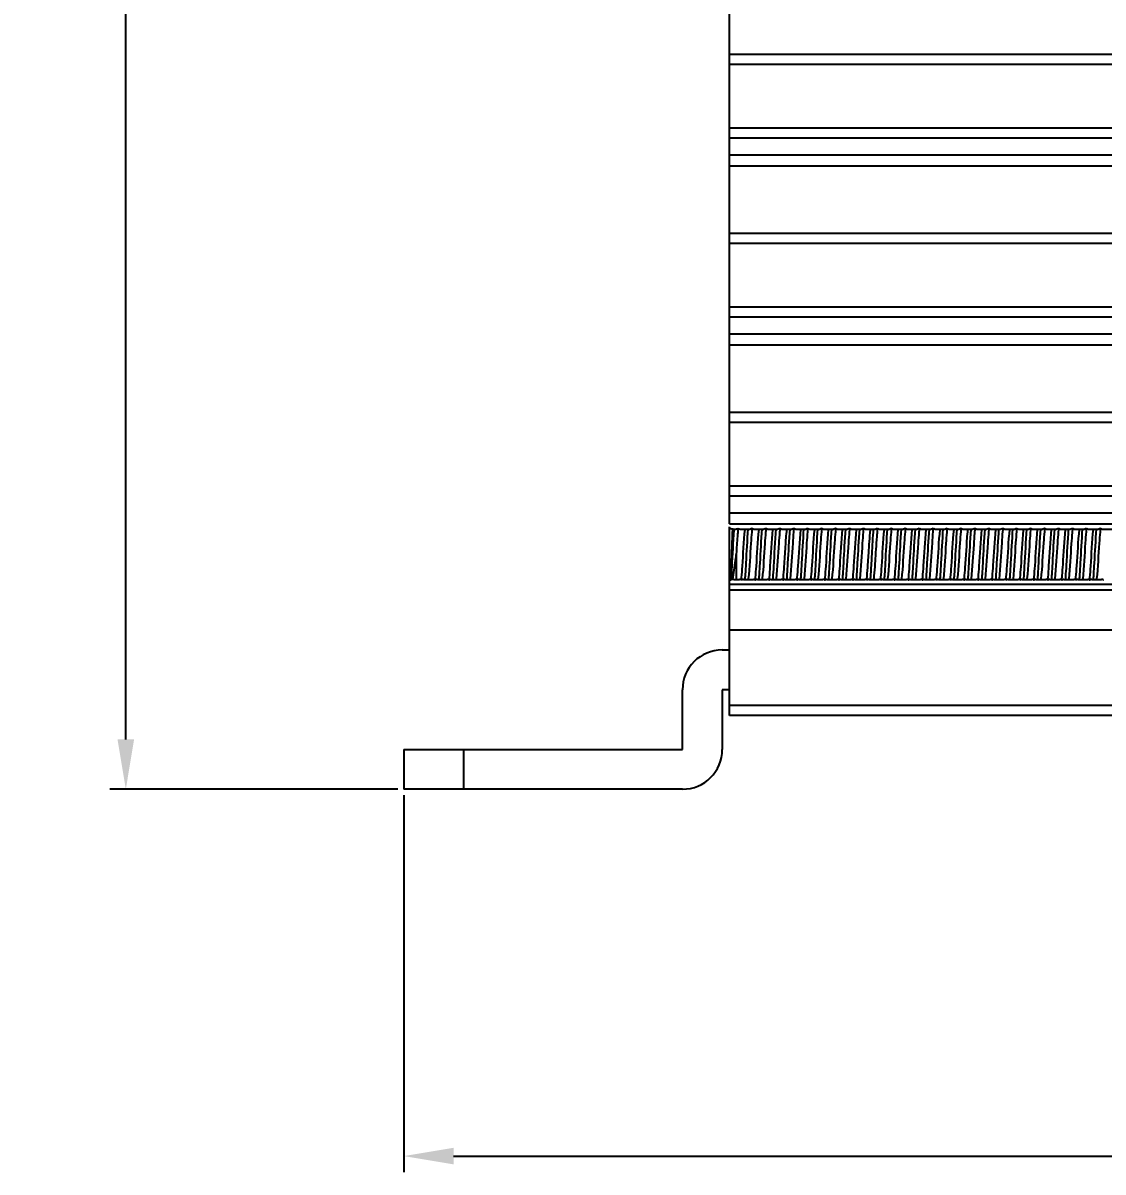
# Model space of a CAD drawing. Header units: millimetres. Extents: x 5329 to 6973, y -914 to -356.
# Drawn here: x 5562.5 to 5616.7, y -790 to -732.3 of the extents above; entities that cross this region are included whole.
import ezdxf

# ---------------------------------------------------------------- set-up
doc = ezdxf.new("R2010")
doc.units = ezdxf.units.MM
doc.header["$PDMODE"] = 3
doc.header["$PDSIZE"] = 1
doc.layers.get('0').update_dxf_attribs({"linetype": 'CONTINUOUS'})
doc.layers.get('Defpoints').update_dxf_attribs({"linetype": 'CONTINUOUS'})
doc.layers.add('Dim', color=1, linetype='CONTINUOUS')
doc.styles.add('OMI-1', font='arial.ttf', dxfattribs={"oblique": 1})
doc.dimstyles.new('1', dxfattribs={"dimtxt": 4, "dimasz": 2.5, "dimexe": 0.8, "dimexo": 0.3, "dimgap": 0.5, "dimtad": 1, "dimtoh": 1, "dimdec": 1, "dimzin": 0, "dimdsep": 46, "dimtxsty": 'OMI-1', "dimcen": 0, "dimclrd": 256, "dimclre": 256, "dimclrt": 256, "dimadec": 0, "dimazin": 0, "dimtfac": 0.8, "dimtdec": 1, "dimtix": 1, "dimtmove": 0, "dimatfit": 3, "dimfxl": 1, "dimtolj": 1, "dimtzin": 0, "dimarcsym": 0})

# ---------------------------------------------------------------- blocks, each defined once
blk = doc.blocks.new('*D6082')
at = {"layer": 'Defpoints', "color": 0}
for p in [(5567.62, -598.257), (5590.16, -598.257), (5581.589, -770.807)]:
    blk.add_point(p, dxfattribs=at)
at = {"layer": 'Dim', "lineweight": -2}
for p, q in [((5589.86, -598.257), (5566.82, -598.257)), ((5567.62, -768.307), (5567.62, -600.757)), ((5581.289, -770.807), (5566.82, -770.807))]:
    blk.add_line(p, q, dxfattribs=at)
at = {"layer": 'Dim'}
for points in [[(5568.036, -600.757), (5567.203, -600.757), (5567.62, -598.257)], [(5567.203, -768.307), (5568.036, -768.307), (5567.62, -770.807)]]:
    blk.add_solid(points, dxfattribs=at)
at = {"layer": 'Dim', "insert": (5565.077, -681.032), "char_height": 4, "attachment_point": 5, "rotation": 90, "style": 'OMI-1'}
blk.add_mtext('\\A1;\\A1;172.6', dxfattribs=at)
blk = doc.blocks.new('*D6085')
at = {"layer": 'Defpoints', "color": 0}
for p in [(5581.589, -770.807), (5819.589, -770.807), (5819.589, -789.247)]:
    blk.add_point(p, dxfattribs=at)
at = {"layer": 'Dim', "lineweight": -2}
for p, q in [((5581.589, -771.107), (5581.589, -790.047)), ((5819.589, -771.107), (5819.589, -790.047)), ((5584.089, -789.247), (5817.089, -789.247))]:
    blk.add_line(p, q, dxfattribs=at)
at = {"layer": 'Dim'}
for points in [[(5584.089, -788.83), (5584.089, -789.664), (5581.589, -789.247)], [(5817.089, -789.664), (5817.089, -788.83), (5819.589, -789.247)]]:
    blk.add_solid(points, dxfattribs=at)
at = {"layer": 'Dim', "insert": (5700.589, -786.703), "char_height": 4, "attachment_point": 5, "style": 'OMI-1'}
blk.add_mtext('\\A1;238.0', dxfattribs=at)

msp = doc.modelspace()

# ---------------------------------------------------------------- linework, layer by layer
at = {"color": 7, "linetype": 'Continuous'}
for p, q in [((5597.956, -757.473), (5597.956, -682.107)), ((5804.222, -733.883), (5597.956, -733.883)), ((5804.222, -734.382), (5597.956, -734.382)), ((5804.222, -737.585), (5597.956, -737.585)), ((5804.222, -738.083), (5597.956, -738.083)), ((5804.222, -738.943), (5597.956, -738.943)), ((5597.956, -739.473), (5804.222, -739.473)), ((5804.222, -742.883), (5597.956, -742.883)), ((5804.222, -743.382), (5597.956, -743.382)), ((5804.222, -746.585), (5597.956, -746.585)), ((5804.222, -747.083), (5597.956, -747.083)), ((5804.222, -747.943), (5597.956, -747.943)), ((5597.956, -748.473), (5804.222, -748.473)), ((5804.222, -751.883), (5597.956, -751.883)), ((5804.222, -752.382), (5597.956, -752.382)), ((5804.222, -755.585), (5597.956, -755.585)), ((5804.222, -756.083), (5597.956, -756.083)), ((5804.222, -756.943), (5597.956, -756.943)), ((5597.956, -757.473), (5804.222, -757.473)), ((5597.956, -767.107), (5597.956, -757.624)), ((5598.168, -757.733), (5598.274, -757.733)), ((5598.481, -757.733), (5598.974, -757.733)), ((5599.181, -757.733), (5599.674, -757.733)), ((5599.881, -757.733), (5600.374, -757.733)), ((5600.581, -757.733), (5601.074, -757.733)), ((5601.281, -757.733), (5601.774, -757.733)), ((5601.981, -757.733), (5602.474, -757.733)), ((5602.681, -757.733), (5603.174, -757.733)), ((5603.381, -757.733), (5603.874, -757.733)), ((5604.081, -757.733), (5604.574, -757.733)), ((5604.781, -757.733), (5605.274, -757.733)), ((5605.481, -757.733), (5605.974, -757.733)), ((5606.181, -757.733), (5606.674, -757.733)), ((5606.881, -757.733), (5607.374, -757.733)), ((5607.581, -757.733), (5608.074, -757.733)), ((5608.281, -757.733), (5608.774, -757.733)), ((5608.981, -757.733), (5609.474, -757.733)), ((5609.681, -757.733), (5610.174, -757.733)), ((5610.381, -757.733), (5610.874, -757.733)), ((5611.081, -757.733), (5611.574, -757.733)), ((5611.781, -757.733), (5612.274, -757.733)), ((5612.481, -757.733), (5612.974, -757.733)), ((5613.181, -757.733), (5613.674, -757.733)), ((5613.881, -757.733), (5614.374, -757.733)), ((5614.581, -757.733), (5615.074, -757.733)), ((5615.281, -757.733), (5615.774, -757.733)), ((5615.981, -757.733), (5616.474, -757.733)), ((5616.681, -757.733), (5617.174, -757.733)), ((5598.289, -758.98), (5598.289, -760.263)), ((5598.163, -760.263), (5598.448, -760.263)), ((5598.649, -760.263), (5599.148, -760.263)), ((5599.349, -760.263), (5599.848, -760.263)), ((5600.049, -760.263), (5600.548, -760.263)), ((5600.749, -760.263), (5601.248, -760.263)), ((5601.449, -760.263), (5601.948, -760.263)), ((5602.149, -760.263), (5602.648, -760.263)), ((5602.849, -760.263), (5603.348, -760.263)), ((5603.549, -760.263), (5604.048, -760.263)), ((5604.249, -760.263), (5604.748, -760.263)), ((5604.949, -760.263), (5605.448, -760.263)), ((5605.649, -760.263), (5606.148, -760.263)), ((5606.349, -760.263), (5606.848, -760.263)), ((5607.049, -760.263), (5607.548, -760.263)), ((5607.749, -760.263), (5608.248, -760.263)), ((5608.449, -760.263), (5608.948, -760.263)), ((5609.149, -760.263), (5609.648, -760.263)), ((5609.849, -760.263), (5610.348, -760.263)), ((5610.549, -760.263), (5611.048, -760.263)), ((5611.249, -760.263), (5611.748, -760.263)), ((5611.949, -760.263), (5612.448, -760.263)), ((5612.649, -760.263), (5613.148, -760.263)), ((5613.349, -760.263), (5613.848, -760.263)), ((5614.049, -760.263), (5614.548, -760.263)), ((5614.749, -760.263), (5615.248, -760.263)), ((5615.449, -760.263), (5615.948, -760.263)), ((5616.149, -760.263), (5616.648, -760.263)), ((5804.222, -760.527), (5597.956, -760.527)), ((5804.222, -760.807), (5597.956, -760.807)), ((5804.222, -762.807), (5597.956, -762.807)), ((5597.589, -763.807), (5597.956, -763.807)), ((5595.589, -768.807), (5595.589, -765.807)), ((5597.589, -765.807), (5597.589, -768.807)), ((5597.956, -765.807), (5597.589, -765.807)), ((5804.222, -766.607), (5597.956, -766.607)), ((5804.222, -767.107), (5597.956, -767.107)), ((5581.589, -768.807), (5581.589, -770.807)), ((5581.589, -768.807), (5595.589, -768.807)), ((5584.589, -768.807), (5584.589, -770.807)), ((5595.589, -770.807), (5581.589, -770.807))]:
    msp.add_line(p, q, dxfattribs=at)
for centre, radius, start, end in [((5626.102, -759.75), 27.984, 175.86031, 175.99949), ((5615.196, -758.706), 9.863, 174.06236, 174.55102), ((5620.037, -758.7), 9.804, 174.07145, 174.48981), ((5623.141, -758.731), 10.109, 174.06528, 174.62172), ((5546.069, -757.915), 52.004, 357.37405, 357.54936), ((5569.849, -758.245), 28.261, 355.85005, 356.03458), ((5586.924, -759.131), 11.679, 354.21486, 354.89209), ((5587.669, -759.135), 11.634, 354.21412, 354.88167), ((5588.363, -759.134), 11.64, 354.21026, 354.87817), ((5571.099, -758.186), 29.114, 355.90223, 356.03299), ((5589.221, -759.15), 11.481, 354.20923, 354.8505), ((5589.721, -759.13), 11.682, 354.21538, 354.89264), ((5591.139, -759.132), 11.664, 354.21489, 354.88852), ((5592.434, -759.122), 11.769, 354.21754, 354.91105), ((5593.81, -759.12), 11.794, 354.2181, 354.91638), ((5595.257, -759.124), 11.747, 354.21672, 354.90644), ((5595.736, -759.103), 11.969, 354.22355, 354.95214), ((5596.683, -759.127), 11.72, 354.2161, 354.90065), ((5597.37, -759.125), 11.734, 354.21604, 354.90495), ((5598.347, -759.153), 11.455, 354.22185, 354.81697), ((5598.779, -759.126), 11.724, 354.21605, 354.90253), ((5601.226, -759.161), 11.376, 354.21376, 354.80551), ((5602.093, -759.108), 11.911, 354.22107, 354.94124), ((5583.717, -758.039), 31.2, 355.90434, 356.14515), ((5603.439, -759.103), 11.966, 354.22265, 354.9525), ((5604.424, -759.131), 11.679, 354.21486, 354.89209), ((5597.589, -765.807), 2, 90, 180), ((5595.589, -768.807), 2, 270, 0)]:
    msp.add_arc(centre, radius, start, end, dxfattribs=at)
for points in [[(5597.956, -757.674), (5597.991, -757.691), (5598.028, -757.706), (5598.065, -757.717)], [(5598.065, -757.717), (5598.099, -757.726), (5598.133, -757.733), (5598.168, -757.733)], [(5598.274, -757.733), (5598.296, -757.733), (5598.318, -757.726), (5598.338, -757.716)], [(5598.338, -757.716), (5598.354, -757.709), (5598.369, -757.699), (5598.384, -757.689)]]:
    msp.add_open_spline(points, degree=3, dxfattribs=at)
for points, knots in [([(5598.025, -760.138), (5598.033, -759.939), (5598.065, -759.137), (5598.089, -758.335), (5598.121, -757.732)], [0, 0, 0, 0, 0.248179, 1, 1, 1, 1]), ([(5598.043, -760.2), (5598.056, -760.01), (5598.105, -759.209), (5598.144, -758.408), (5598.186, -757.797)], [0, 0, 0, 0, 0.237155, 1, 1, 1, 1]), ([(5598.37, -757.855), (5598.363, -757.937), (5598.332, -758.312), (5598.308, -758.687), (5598.289, -758.98)], [0, 0, 0, 0, 0.218336, 1, 1, 1, 1]), ([(5598.386, -757.687), (5598.385, -757.7), (5598.379, -757.756), (5598.374, -757.812), (5598.37, -757.855)], [0, 0, 0, 0, 0.235575, 1, 1, 1, 1]), ([(5598.384, -757.689), (5598.392, -757.696), (5598.421, -757.716), (5598.456, -757.733), (5598.481, -757.733)], [0, 0, 0, 0, 0.302549, 1, 1, 1, 1]), ([(5598.557, -760.17), (5598.574, -759.981), (5598.634, -759.175), (5598.673, -758.367), (5598.733, -757.751)], [0, 0, 0, 0, 0.235127, 1, 1, 1, 1]), ([(5598.755, -760.015), (5598.767, -759.827), (5598.812, -759.066), (5598.849, -758.304), (5598.891, -757.732)], [0, 0, 0, 0, 0.247512, 1, 1, 1, 1]), ([(5599.067, -757.886), (5599.051, -758.072), (5598.993, -758.858), (5598.953, -759.645), (5598.896, -760.243)], [0, 0, 0, 0, 0.237456, 1, 1, 1, 1]), ([(5598.974, -757.733), (5598.982, -757.733), (5599.022, -757.728), (5599.058, -757.707), (5599.084, -757.689)], [0, 0, 0, 0, 0.215622, 1, 1, 1, 1]), ([(5599.086, -757.688), (5599.084, -757.704), (5599.078, -757.769), (5599.072, -757.835), (5599.067, -757.886)], [0, 0, 0, 0, 0.23363, 1, 1, 1, 1]), ([(5599.084, -757.689), (5599.092, -757.696), (5599.121, -757.716), (5599.156, -757.733), (5599.181, -757.733)], [0, 0, 0, 0, 0.302549, 1, 1, 1, 1]), ([(5599.256, -760.173), (5599.274, -759.984), (5599.334, -759.177), (5599.373, -758.368), (5599.433, -757.752)], [0, 0, 0, 0, 0.234913, 1, 1, 1, 1]), ([(5599.455, -760.015), (5599.467, -759.827), (5599.512, -759.066), (5599.549, -758.304), (5599.591, -757.732)], [0, 0, 0, 0, 0.247512, 1, 1, 1, 1]), ([(5599.766, -757.901), (5599.75, -758.087), (5599.693, -758.868), (5599.653, -759.649), (5599.596, -760.242)], [0, 0, 0, 0, 0.238581, 1, 1, 1, 1]), ([(5599.674, -757.733), (5599.682, -757.733), (5599.722, -757.728), (5599.758, -757.707), (5599.784, -757.689)], [0, 0, 0, 0, 0.215622, 1, 1, 1, 1]), ([(5599.786, -757.69), (5599.784, -757.706), (5599.777, -757.777), (5599.771, -757.847), (5599.766, -757.901)], [0, 0, 0, 0, 0.232814, 1, 1, 1, 1]), ([(5599.784, -757.689), (5599.792, -757.696), (5599.821, -757.716), (5599.856, -757.733), (5599.881, -757.733)], [0, 0, 0, 0, 0.30255, 1, 1, 1, 1]), ([(5599.956, -760.173), (5599.974, -759.983), (5600.034, -759.176), (5600.073, -758.368), (5600.133, -757.751)], [0, 0, 0, 0, 0.234934, 1, 1, 1, 1]), ([(5600.143, -760.2), (5600.156, -760.003), (5600.207, -759.18), (5600.246, -758.356), (5600.291, -757.729)], [0, 0, 0, 0, 0.238986, 1, 1, 1, 1]), ([(5600.467, -757.889), (5600.451, -758.075), (5600.393, -758.86), (5600.353, -759.646), (5600.296, -760.242)], [0, 0, 0, 0, 0.237667, 1, 1, 1, 1]), ([(5600.374, -757.733), (5600.382, -757.733), (5600.422, -757.728), (5600.458, -757.707), (5600.484, -757.689)], [0, 0, 0, 0, 0.215622, 1, 1, 1, 1]), ([(5600.486, -757.689), (5600.484, -757.704), (5600.478, -757.771), (5600.471, -757.838), (5600.467, -757.889)], [0, 0, 0, 0, 0.233454, 1, 1, 1, 1]), ([(5600.484, -757.689), (5600.492, -757.696), (5600.521, -757.716), (5600.556, -757.733), (5600.581, -757.733)], [0, 0, 0, 0, 0.302549, 1, 1, 1, 1]), ([(5600.656, -760.18), (5600.673, -759.991), (5600.711, -759.469), (5600.763, -758.659), (5600.805, -758.039), (5600.833, -757.752)], [0, 0, 0, 0, 0.234378, 0.645154, 1, 1, 1, 1]), ([(5600.855, -760.015), (5600.867, -759.827), (5600.912, -759.066), (5600.949, -758.304), (5600.991, -757.732)], [0, 0, 0, 0, 0.247512, 1, 1, 1, 1]), ([(5601.167, -757.889), (5601.151, -758.076), (5601.093, -758.86), (5601.053, -759.645), (5600.996, -760.242)], [0, 0, 0, 0, 0.237628, 1, 1, 1, 1]), ([(5601.074, -757.733), (5601.082, -757.733), (5601.122, -757.728), (5601.158, -757.707), (5601.184, -757.689)], [0, 0, 0, 0, 0.215613, 1, 1, 1, 1]), ([(5601.186, -757.689), (5601.184, -757.705), (5601.178, -757.772), (5601.171, -757.838), (5601.167, -757.889)], [0, 0, 0, 0, 0.233484, 1, 1, 1, 1]), ([(5601.184, -757.689), (5601.192, -757.696), (5601.221, -757.716), (5601.256, -757.733), (5601.281, -757.733)], [0, 0, 0, 0, 0.302548, 1, 1, 1, 1]), ([(5601.357, -760.17), (5601.374, -759.981), (5601.434, -759.175), (5601.473, -758.367), (5601.533, -757.752)], [0, 0, 0, 0, 0.235106, 1, 1, 1, 1]), ([(5601.555, -760.015), (5601.567, -759.827), (5601.612, -759.066), (5601.649, -758.304), (5601.691, -757.732)], [0, 0, 0, 0, 0.247512, 1, 1, 1, 1]), ([(5601.869, -757.866), (5601.853, -758.052), (5601.794, -758.845), (5601.754, -759.638), (5601.696, -760.243)], [0, 0, 0, 0, 0.23591, 1, 1, 1, 1]), ([(5601.774, -757.733), (5601.782, -757.733), (5601.822, -757.728), (5601.858, -757.707), (5601.884, -757.689)], [0, 0, 0, 0, 0.215622, 1, 1, 1, 1]), ([(5601.886, -757.688), (5601.885, -757.701), (5601.879, -757.761), (5601.873, -757.82), (5601.869, -757.866)], [0, 0, 0, 0, 0.234837, 1, 1, 1, 1]), ([(5601.884, -757.689), (5601.892, -757.696), (5601.921, -757.716), (5601.956, -757.733), (5601.981, -757.733)], [0, 0, 0, 0, 0.302549, 1, 1, 1, 1]), ([(5602.059, -760.14), (5602.076, -759.951), (5602.135, -759.155), (5602.174, -758.358), (5602.233, -757.752)], [0, 0, 0, 0, 0.237532, 1, 1, 1, 1]), ([(5602.255, -760.015), (5602.267, -759.827), (5602.312, -759.066), (5602.349, -758.304), (5602.391, -757.732)], [0, 0, 0, 0, 0.247512, 1, 1, 1, 1]), ([(5602.569, -757.865), (5602.553, -758.052), (5602.494, -758.845), (5602.454, -759.639), (5602.396, -760.244)], [0, 0, 0, 0, 0.235885, 1, 1, 1, 1]), ([(5602.474, -757.733), (5602.482, -757.733), (5602.522, -757.728), (5602.558, -757.707), (5602.584, -757.689)], [0, 0, 0, 0, 0.215622, 1, 1, 1, 1]), ([(5602.586, -757.688), (5602.585, -757.701), (5602.579, -757.761), (5602.573, -757.82), (5602.569, -757.865)], [0, 0, 0, 0, 0.234908, 1, 1, 1, 1]), ([(5602.584, -757.689), (5602.592, -757.696), (5602.621, -757.716), (5602.656, -757.733), (5602.681, -757.733)], [0, 0, 0, 0, 0.302549, 1, 1, 1, 1]), ([(5602.757, -760.171), (5602.774, -759.982), (5602.834, -759.176), (5602.873, -758.368), (5602.933, -757.752)], [0, 0, 0, 0, 0.235018, 1, 1, 1, 1]), ([(5602.955, -760.015), (5602.967, -759.827), (5603.012, -759.066), (5603.049, -758.304), (5603.091, -757.732)], [0, 0, 0, 0, 0.247512, 1, 1, 1, 1]), ([(5603.269, -757.866), (5603.253, -758.053), (5603.194, -758.845), (5603.154, -759.638), (5603.096, -760.243)], [0, 0, 0, 0, 0.235948, 1, 1, 1, 1]), ([(5603.174, -757.733), (5603.182, -757.733), (5603.222, -757.728), (5603.258, -757.707), (5603.284, -757.689)], [0, 0, 0, 0, 0.215622, 1, 1, 1, 1]), ([(5603.286, -757.688), (5603.285, -757.701), (5603.279, -757.761), (5603.273, -757.821), (5603.269, -757.866)], [0, 0, 0, 0, 0.234807, 1, 1, 1, 1]), ([(5603.284, -757.689), (5603.292, -757.696), (5603.321, -757.716), (5603.356, -757.733), (5603.381, -757.733)], [0, 0, 0, 0, 0.302549, 1, 1, 1, 1]), ([(5603.459, -760.143), (5603.476, -759.954), (5603.535, -759.157), (5603.574, -758.358), (5603.633, -757.752)], [0, 0, 0, 0, 0.237332, 1, 1, 1, 1]), ([(5603.655, -760.015), (5603.667, -759.827), (5603.712, -759.066), (5603.749, -758.304), (5603.791, -757.732)], [0, 0, 0, 0, 0.247512, 1, 1, 1, 1]), ([(5603.969, -757.866), (5603.952, -758.053), (5603.894, -758.846), (5603.854, -759.64), (5603.796, -760.244)], [0, 0, 0, 0, 0.235993, 1, 1, 1, 1]), ([(5603.874, -757.733), (5603.882, -757.733), (5603.922, -757.728), (5603.958, -757.707), (5603.984, -757.689)], [0, 0, 0, 0, 0.215622, 1, 1, 1, 1]), ([(5603.986, -757.688), (5603.985, -757.702), (5603.979, -757.761), (5603.973, -757.821), (5603.969, -757.866)], [0, 0, 0, 0, 0.23482, 1, 1, 1, 1]), ([(5603.984, -757.689), (5603.992, -757.696), (5604.021, -757.716), (5604.056, -757.733), (5604.081, -757.733)], [0, 0, 0, 0, 0.302549, 1, 1, 1, 1]), ([(5604.157, -760.166), (5604.174, -759.977), (5604.234, -759.172), (5604.274, -758.366), (5604.333, -757.752)], [0, 0, 0, 0, 0.235493, 1, 1, 1, 1]), ([(5604.355, -760.015), (5604.367, -759.827), (5604.412, -759.066), (5604.449, -758.304), (5604.491, -757.732)], [0, 0, 0, 0, 0.247512, 1, 1, 1, 1]), ([(5604.667, -757.889), (5604.651, -758.076), (5604.593, -758.86), (5604.553, -759.646), (5604.496, -760.243)], [0, 0, 0, 0, 0.237707, 1, 1, 1, 1]), ([(5604.574, -757.733), (5604.582, -757.733), (5604.622, -757.728), (5604.658, -757.707), (5604.684, -757.689)], [0, 0, 0, 0, 0.215622, 1, 1, 1, 1]), ([(5604.686, -757.689), (5604.684, -757.705), (5604.678, -757.771), (5604.671, -757.838), (5604.667, -757.889)], [0, 0, 0, 0, 0.233469, 1, 1, 1, 1]), ([(5604.684, -757.689), (5604.692, -757.696), (5604.721, -757.716), (5604.756, -757.733), (5604.781, -757.733)], [0, 0, 0, 0, 0.302549, 1, 1, 1, 1]), ([(5604.916, -759.386), (5604.925, -759.24), (5604.961, -758.701), (5604.994, -758.161), (5605.031, -757.77)], [0, 0, 0, 0, 0.271257, 1, 1, 1, 1]), ([(5605.089, -759.453), (5605.097, -759.301), (5605.13, -758.726), (5605.161, -758.151), (5605.191, -757.728)], [0, 0, 0, 0, 0.263917, 1, 1, 1, 1]), ([(5605.378, -757.77), (5605.367, -757.883), (5605.323, -758.422), (5605.291, -758.961), (5605.262, -759.386)], [0, 0, 0, 0, 0.211352, 1, 1, 1, 1]), ([(5605.274, -757.733), (5605.282, -757.733), (5605.322, -757.728), (5605.358, -757.707), (5605.384, -757.689)], [0, 0, 0, 0, 0.215622, 1, 1, 1, 1]), ([(5605.384, -757.689), (5605.392, -757.696), (5605.421, -757.716), (5605.456, -757.733), (5605.481, -757.733)], [0, 0, 0, 0, 0.302549, 1, 1, 1, 1]), ([(5605.557, -760.165), (5605.574, -759.975), (5605.634, -759.171), (5605.674, -758.365), (5605.733, -757.752)], [0, 0, 0, 0, 0.2356, 1, 1, 1, 1]), ([(5605.755, -760.015), (5605.767, -759.827), (5605.812, -759.066), (5605.849, -758.304), (5605.891, -757.732)], [0, 0, 0, 0, 0.247512, 1, 1, 1, 1]), ([(5606.067, -757.886), (5606.051, -758.072), (5605.993, -758.858), (5605.953, -759.645), (5605.896, -760.243)], [0, 0, 0, 0, 0.237468, 1, 1, 1, 1]), ([(5605.974, -757.733), (5605.982, -757.733), (5606.022, -757.728), (5606.058, -757.707), (5606.084, -757.689)], [0, 0, 0, 0, 0.215622, 1, 1, 1, 1]), ([(5606.086, -757.689), (5606.084, -757.704), (5606.078, -757.77), (5606.072, -757.836), (5606.067, -757.886)], [0, 0, 0, 0, 0.233649, 1, 1, 1, 1]), ([(5606.084, -757.689), (5606.092, -757.696), (5606.121, -757.716), (5606.156, -757.733), (5606.181, -757.733)], [0, 0, 0, 0, 0.302549, 1, 1, 1, 1]), ([(5606.259, -760.145), (5606.276, -759.956), (5606.335, -759.158), (5606.374, -758.359), (5606.433, -757.752)], [0, 0, 0, 0, 0.237173, 1, 1, 1, 1]), ([(5606.455, -760.015), (5606.467, -759.827), (5606.512, -759.066), (5606.549, -758.304), (5606.591, -757.732)], [0, 0, 0, 0, 0.247512, 1, 1, 1, 1]), ([(5606.769, -757.868), (5606.752, -758.055), (5606.694, -758.847), (5606.654, -759.64), (5606.596, -760.244)], [0, 0, 0, 0, 0.236096, 1, 1, 1, 1]), ([(5606.674, -757.733), (5606.682, -757.733), (5606.722, -757.728), (5606.758, -757.707), (5606.784, -757.689)], [0, 0, 0, 0, 0.215622, 1, 1, 1, 1]), ([(5606.786, -757.688), (5606.785, -757.702), (5606.778, -757.762), (5606.773, -757.822), (5606.769, -757.868)], [0, 0, 0, 0, 0.234733, 1, 1, 1, 1]), ([(5606.784, -757.689), (5606.792, -757.696), (5606.821, -757.716), (5606.856, -757.733), (5606.881, -757.733)], [0, 0, 0, 0, 0.302549, 1, 1, 1, 1]), ([(5606.957, -760.167), (5606.974, -759.978), (5607.034, -759.173), (5607.073, -758.366), (5607.133, -757.752)], [0, 0, 0, 0, 0.235414, 1, 1, 1, 1]), ([(5607.155, -760.015), (5607.167, -759.827), (5607.212, -759.066), (5607.249, -758.304), (5607.291, -757.732)], [0, 0, 0, 0, 0.247512, 1, 1, 1, 1]), ([(5607.467, -757.89), (5607.451, -758.077), (5607.393, -758.861), (5607.353, -759.646), (5607.296, -760.243)], [0, 0, 0, 0, 0.237792, 1, 1, 1, 1]), ([(5607.374, -757.733), (5607.382, -757.733), (5607.422, -757.728), (5607.458, -757.707), (5607.484, -757.689)], [0, 0, 0, 0, 0.215622, 1, 1, 1, 1]), ([(5607.486, -757.689), (5607.484, -757.705), (5607.478, -757.772), (5607.471, -757.839), (5607.467, -757.89)], [0, 0, 0, 0, 0.233392, 1, 1, 1, 1]), ([(5607.484, -757.689), (5607.492, -757.696), (5607.521, -757.716), (5607.556, -757.733), (5607.581, -757.733)], [0, 0, 0, 0, 0.302549, 1, 1, 1, 1]), ([(5607.658, -760.156), (5607.675, -759.967), (5607.734, -759.165), (5607.774, -758.362), (5607.833, -757.752)], [0, 0, 0, 0, 0.236284, 1, 1, 1, 1]), ([(5607.855, -760.015), (5607.867, -759.827), (5607.912, -759.066), (5607.949, -758.304), (5607.991, -757.732)], [0, 0, 0, 0, 0.247512, 1, 1, 1, 1]), ([(5608.169, -757.871), (5608.152, -758.058), (5608.094, -758.849), (5608.054, -759.641), (5607.996, -760.243)], [0, 0, 0, 0, 0.236429, 1, 1, 1, 1]), ([(5608.074, -757.733), (5608.082, -757.733), (5608.122, -757.728), (5608.158, -757.707), (5608.184, -757.689)], [0, 0, 0, 0, 0.215622, 1, 1, 1, 1]), ([(5608.186, -757.687), (5608.185, -757.702), (5608.178, -757.763), (5608.173, -757.824), (5608.169, -757.871)], [0, 0, 0, 0, 0.234455, 1, 1, 1, 1]), ([(5608.184, -757.689), (5608.192, -757.696), (5608.221, -757.716), (5608.256, -757.733), (5608.281, -757.733)], [0, 0, 0, 0, 0.302549, 1, 1, 1, 1]), ([(5608.357, -760.168), (5608.374, -759.979), (5608.434, -759.174), (5608.473, -758.366), (5608.533, -757.752)], [0, 0, 0, 0, 0.235298, 1, 1, 1, 1]), ([(5608.555, -760.015), (5608.567, -759.827), (5608.612, -759.066), (5608.649, -758.304), (5608.691, -757.732)], [0, 0, 0, 0, 0.247512, 1, 1, 1, 1]), ([(5608.867, -757.893), (5608.851, -758.079), (5608.793, -758.862), (5608.753, -759.647), (5608.696, -760.243)], [0, 0, 0, 0, 0.237994, 1, 1, 1, 1]), ([(5608.774, -757.733), (5608.782, -757.733), (5608.822, -757.728), (5608.858, -757.707), (5608.884, -757.689)], [0, 0, 0, 0, 0.215622, 1, 1, 1, 1]), ([(5608.886, -757.689), (5608.884, -757.705), (5608.877, -757.773), (5608.871, -757.841), (5608.867, -757.893)], [0, 0, 0, 0, 0.233241, 1, 1, 1, 1]), ([(5608.884, -757.689), (5608.892, -757.696), (5608.921, -757.716), (5608.956, -757.733), (5608.981, -757.733)], [0, 0, 0, 0, 0.30255, 1, 1, 1, 1]), ([(5609.057, -760.167), (5609.074, -759.978), (5609.134, -759.173), (5609.173, -758.366), (5609.233, -757.752)], [0, 0, 0, 0, 0.23539, 1, 1, 1, 1]), ([(5609.255, -760.015), (5609.267, -759.827), (5609.312, -759.066), (5609.349, -758.304), (5609.391, -757.732)], [0, 0, 0, 0, 0.247512, 1, 1, 1, 1]), ([(5609.569, -757.863), (5609.553, -758.05), (5609.494, -758.843), (5609.454, -759.638), (5609.396, -760.243)], [0, 0, 0, 0, 0.235665, 1, 1, 1, 1]), ([(5609.474, -757.733), (5609.482, -757.733), (5609.522, -757.728), (5609.558, -757.707), (5609.584, -757.689)], [0, 0, 0, 0, 0.215617, 1, 1, 1, 1]), ([(5609.586, -757.688), (5609.585, -757.701), (5609.579, -757.76), (5609.573, -757.818), (5609.569, -757.863)], [0, 0, 0, 0, 0.235019, 1, 1, 1, 1]), ([(5609.584, -757.689), (5609.592, -757.696), (5609.621, -757.716), (5609.656, -757.733), (5609.681, -757.733)], [0, 0, 0, 0, 0.302548, 1, 1, 1, 1]), ([(5609.755, -760.188), (5609.77, -760.019), (5609.827, -759.273), (5609.867, -758.525), (5609.916, -757.948)], [0, 0, 0, 0, 0.226334, 1, 1, 1, 1]), ([(5609.916, -757.948), (5609.917, -757.931), (5609.922, -757.868), (5609.928, -757.805), (5609.933, -757.758)], [0, 0, 0, 0, 0.262556, 1, 1, 1, 1]), ([(5609.954, -760.029), (5609.966, -759.843), (5610.011, -759.087), (5610.048, -758.33), (5610.089, -757.76)], [0, 0, 0, 0, 0.246105, 1, 1, 1, 1]), ([(5610.262, -757.948), (5610.247, -758.132), (5610.191, -758.897), (5610.152, -759.663), (5610.097, -760.241)], [0, 0, 0, 0, 0.241889, 1, 1, 1, 1]), ([(5610.174, -757.733), (5610.182, -757.733), (5610.222, -757.728), (5610.258, -757.707), (5610.284, -757.689)], [0, 0, 0, 0, 0.215622, 1, 1, 1, 1]), ([(5610.279, -757.758), (5610.278, -757.773), (5610.272, -757.836), (5610.266, -757.899), (5610.262, -757.948)], [0, 0, 0, 0, 0.237042, 1, 1, 1, 1]), ([(5610.284, -757.689), (5610.292, -757.696), (5610.321, -757.716), (5610.356, -757.733), (5610.381, -757.733)], [0, 0, 0, 0, 0.30255, 1, 1, 1, 1]), ([(5610.457, -760.168), (5610.474, -759.979), (5610.534, -759.173), (5610.573, -758.367), (5610.633, -757.752)], [0, 0, 0, 0, 0.235332, 1, 1, 1, 1]), ([(5610.655, -760.015), (5610.667, -759.827), (5610.712, -759.066), (5610.749, -758.304), (5610.791, -757.732)], [0, 0, 0, 0, 0.247512, 1, 1, 1, 1]), ([(5610.969, -757.864), (5610.953, -758.051), (5610.894, -758.844), (5610.854, -759.638), (5610.796, -760.243)], [0, 0, 0, 0, 0.235751, 1, 1, 1, 1]), ([(5610.874, -757.733), (5610.882, -757.733), (5610.922, -757.728), (5610.958, -757.707), (5610.984, -757.689)], [0, 0, 0, 0, 0.215627, 1, 1, 1, 1]), ([(5610.986, -757.688), (5610.985, -757.701), (5610.979, -757.76), (5610.973, -757.819), (5610.969, -757.864)], [0, 0, 0, 0, 0.234954, 1, 1, 1, 1]), ([(5610.984, -757.689), (5610.992, -757.696), (5611.021, -757.716), (5611.056, -757.733), (5611.081, -757.733)], [0, 0, 0, 0, 0.302553, 1, 1, 1, 1]), ([(5611.16, -760.133), (5611.177, -759.944), (5611.235, -759.15), (5611.275, -758.355), (5611.333, -757.752)], [0, 0, 0, 0, 0.2381, 1, 1, 1, 1]), ([(5611.355, -760.015), (5611.367, -759.827), (5611.412, -759.066), (5611.449, -758.304), (5611.491, -757.732)], [0, 0, 0, 0, 0.247512, 1, 1, 1, 1]), ([(5611.67, -757.86), (5611.653, -758.047), (5611.594, -758.842), (5611.554, -759.638), (5611.496, -760.244)], [0, 0, 0, 0, 0.235525, 1, 1, 1, 1]), ([(5611.574, -757.733), (5611.582, -757.733), (5611.622, -757.728), (5611.658, -757.707), (5611.684, -757.689)], [0, 0, 0, 0, 0.215622, 1, 1, 1, 1]), ([(5611.686, -757.687), (5611.685, -757.701), (5611.679, -757.759), (5611.673, -757.816), (5611.67, -757.86)], [0, 0, 0, 0, 0.235197, 1, 1, 1, 1]), ([(5611.684, -757.689), (5611.692, -757.696), (5611.721, -757.716), (5611.756, -757.733), (5611.781, -757.733)], [0, 0, 0, 0, 0.302549, 1, 1, 1, 1]), ([(5611.859, -760.147), (5611.875, -759.958), (5611.935, -759.16), (5611.974, -758.36), (5612.033, -757.752)], [0, 0, 0, 0, 0.237025, 1, 1, 1, 1]), ([(5612.055, -760.015), (5612.067, -759.827), (5612.112, -759.066), (5612.149, -758.304), (5612.191, -757.732)], [0, 0, 0, 0, 0.247512, 1, 1, 1, 1]), ([(5612.369, -757.863), (5612.353, -758.05), (5612.294, -758.843), (5612.254, -759.638), (5612.196, -760.244)], [0, 0, 0, 0, 0.235703, 1, 1, 1, 1]), ([(5612.274, -757.733), (5612.282, -757.733), (5612.322, -757.728), (5612.358, -757.707), (5612.384, -757.689)], [0, 0, 0, 0, 0.215622, 1, 1, 1, 1]), ([(5612.386, -757.687), (5612.385, -757.701), (5612.379, -757.76), (5612.373, -757.818), (5612.369, -757.863)], [0, 0, 0, 0, 0.235036, 1, 1, 1, 1]), ([(5612.384, -757.689), (5612.392, -757.696), (5612.421, -757.716), (5612.456, -757.733), (5612.481, -757.733)], [0, 0, 0, 0, 0.302549, 1, 1, 1, 1]), ([(5612.555, -760.191), (5612.572, -760.005), (5612.632, -759.203), (5612.672, -758.399), (5612.73, -757.783)], [0, 0, 0, 0, 0.232018, 1, 1, 1, 1]), ([(5612.741, -760.223), (5612.755, -760.025), (5612.806, -759.195), (5612.845, -758.363), (5612.891, -757.731)], [0, 0, 0, 0, 0.237767, 1, 1, 1, 1]), ([(5613.077, -757.783), (5613.059, -757.971), (5612.997, -758.79), (5612.957, -759.611), (5612.897, -760.241)], [0, 0, 0, 0, 0.228889, 1, 1, 1, 1]), ([(5612.974, -757.733), (5612.982, -757.733), (5613.022, -757.728), (5613.058, -757.707), (5613.084, -757.689)], [0, 0, 0, 0, 0.215622, 1, 1, 1, 1]), ([(5613.084, -757.689), (5613.092, -757.696), (5613.121, -757.716), (5613.156, -757.733), (5613.181, -757.733)], [0, 0, 0, 0, 0.302549, 1, 1, 1, 1]), ([(5613.259, -760.148), (5613.275, -759.959), (5613.335, -759.16), (5613.374, -758.36), (5613.433, -757.752)], [0, 0, 0, 0, 0.236963, 1, 1, 1, 1]), ([(5613.455, -760.015), (5613.467, -759.827), (5613.512, -759.066), (5613.549, -758.304), (5613.591, -757.732)], [0, 0, 0, 0, 0.247512, 1, 1, 1, 1]), ([(5613.769, -757.861), (5613.753, -758.048), (5613.694, -758.842), (5613.654, -759.638), (5613.596, -760.244)], [0, 0, 0, 0, 0.23558, 1, 1, 1, 1]), ([(5613.674, -757.733), (5613.682, -757.733), (5613.722, -757.728), (5613.758, -757.707), (5613.784, -757.689)], [0, 0, 0, 0, 0.215622, 1, 1, 1, 1]), ([(5613.786, -757.687), (5613.785, -757.701), (5613.779, -757.759), (5613.773, -757.817), (5613.769, -757.861)], [0, 0, 0, 0, 0.235129, 1, 1, 1, 1]), ([(5613.784, -757.689), (5613.792, -757.696), (5613.821, -757.716), (5613.856, -757.733), (5613.881, -757.733)], [0, 0, 0, 0, 0.302549, 1, 1, 1, 1]), ([(5613.958, -760.158), (5613.975, -759.969), (5614.034, -759.167), (5614.074, -758.363), (5614.133, -757.752)], [0, 0, 0, 0, 0.236091, 1, 1, 1, 1]), ([(5614.155, -760.015), (5614.167, -759.827), (5614.212, -759.066), (5614.249, -758.304), (5614.291, -757.732)], [0, 0, 0, 0, 0.247512, 1, 1, 1, 1]), ([(5614.468, -757.875), (5614.452, -758.062), (5614.393, -758.851), (5614.354, -759.642), (5614.296, -760.243)], [0, 0, 0, 0, 0.236654, 1, 1, 1, 1]), ([(5614.374, -757.733), (5614.382, -757.733), (5614.422, -757.728), (5614.458, -757.707), (5614.484, -757.689)], [0, 0, 0, 0, 0.215622, 1, 1, 1, 1]), ([(5614.486, -757.688), (5614.484, -757.703), (5614.478, -757.765), (5614.472, -757.827), (5614.468, -757.875)], [0, 0, 0, 0, 0.234275, 1, 1, 1, 1]), ([(5614.484, -757.689), (5614.492, -757.696), (5614.521, -757.716), (5614.556, -757.733), (5614.581, -757.733)], [0, 0, 0, 0, 0.302549, 1, 1, 1, 1]), ([(5614.665, -760.075), (5614.681, -759.887), (5614.737, -759.113), (5614.776, -758.338), (5614.833, -757.752)], [0, 0, 0, 0, 0.242285, 1, 1, 1, 1]), ([(5614.847, -760.137), (5614.86, -759.942), (5614.909, -759.14), (5614.947, -758.337), (5614.991, -757.729)], [0, 0, 0, 0, 0.242191, 1, 1, 1, 1]), ([(5615.165, -757.913), (5615.149, -758.099), (5615.092, -758.876), (5615.053, -759.654), (5614.996, -760.243)], [0, 0, 0, 0, 0.239503, 1, 1, 1, 1]), ([(5615.074, -757.733), (5615.082, -757.733), (5615.122, -757.728), (5615.158, -757.707), (5615.184, -757.689)], [0, 0, 0, 0, 0.215622, 1, 1, 1, 1]), ([(5615.186, -757.689), (5615.184, -757.707), (5615.177, -757.781), (5615.17, -757.856), (5615.165, -757.913)], [0, 0, 0, 0, 0.231944, 1, 1, 1, 1]), ([(5615.184, -757.689), (5615.192, -757.696), (5615.221, -757.716), (5615.256, -757.733), (5615.281, -757.733)], [0, 0, 0, 0, 0.302549, 1, 1, 1, 1]), ([(5615.358, -760.156), (5615.375, -759.967), (5615.434, -759.165), (5615.474, -758.362), (5615.533, -757.752)], [0, 0, 0, 0, 0.236315, 1, 1, 1, 1]), ([(5615.555, -760.015), (5615.567, -759.827), (5615.612, -759.066), (5615.649, -758.304), (5615.691, -757.732)], [0, 0, 0, 0, 0.247512, 1, 1, 1, 1]), ([(5615.868, -757.873), (5615.852, -758.06), (5615.794, -758.85), (5615.754, -759.641), (5615.696, -760.243)], [0, 0, 0, 0, 0.236511, 1, 1, 1, 1]), ([(5615.774, -757.733), (5615.782, -757.733), (5615.822, -757.728), (5615.858, -757.707), (5615.884, -757.689)], [0, 0, 0, 0, 0.215622, 1, 1, 1, 1]), ([(5615.886, -757.688), (5615.885, -757.702), (5615.878, -757.764), (5615.873, -757.826), (5615.868, -757.873)], [0, 0, 0, 0, 0.234391, 1, 1, 1, 1]), ([(5615.884, -757.689), (5615.892, -757.696), (5615.921, -757.716), (5615.956, -757.733), (5615.981, -757.733)], [0, 0, 0, 0, 0.302549, 1, 1, 1, 1]), ([(5616.057, -760.17), (5616.074, -759.981), (5616.134, -759.175), (5616.173, -758.367), (5616.233, -757.751)], [0, 0, 0, 0, 0.235127, 1, 1, 1, 1]), ([(5616.255, -760.015), (5616.267, -759.827), (5616.312, -759.066), (5616.349, -758.304), (5616.391, -757.732)], [0, 0, 0, 0, 0.247512, 1, 1, 1, 1]), ([(5616.567, -757.886), (5616.551, -758.072), (5616.493, -758.858), (5616.453, -759.645), (5616.396, -760.243)], [0, 0, 0, 0, 0.237456, 1, 1, 1, 1]), ([(5616.474, -757.733), (5616.482, -757.733), (5616.522, -757.728), (5616.558, -757.707), (5616.584, -757.689)], [0, 0, 0, 0, 0.215622, 1, 1, 1, 1]), ([(5616.586, -757.688), (5616.584, -757.704), (5616.578, -757.769), (5616.572, -757.835), (5616.567, -757.886)], [0, 0, 0, 0, 0.23363, 1, 1, 1, 1]), ([(5616.584, -757.689), (5616.592, -757.696), (5616.621, -757.716), (5616.656, -757.733), (5616.681, -757.733)], [0, 0, 0, 0, 0.302549, 1, 1, 1, 1]), ([(5598.289, -758.98), (5598.271, -759.093), (5598.206, -759.524), (5598.145, -759.955), (5598.092, -760.273)], [0, 0, 0, 0, 0.260936, 1, 1, 1, 1]), ([(5604.86, -760.129), (5604.865, -760.073), (5604.886, -759.826), (5604.903, -759.578), (5604.916, -759.386)], [0, 0, 0, 0, 0.224356, 1, 1, 1, 1]), ([(5605.054, -760.036), (5605.057, -759.99), (5605.069, -759.796), (5605.08, -759.601), (5605.089, -759.453)], [0, 0, 0, 0, 0.237709, 1, 1, 1, 1]), ([(5605.262, -759.386), (5605.257, -759.465), (5605.237, -759.751), (5605.216, -760.037), (5605.196, -760.243)], [0, 0, 0, 0, 0.27834, 1, 1, 1, 1]), ([(5598.163, -760.263), (5598.147, -760.263), (5598.075, -760.27), (5598.006, -760.295), (5597.956, -760.318)], [0, 0, 0, 0, 0.224616, 1, 1, 1, 1]), ([(5598.542, -760.304), (5598.534, -760.297), (5598.506, -760.278), (5598.472, -760.263), (5598.448, -760.263)], [0, 0, 0, 0, 0.300419, 1, 1, 1, 1]), ([(5598.649, -760.263), (5598.64, -760.263), (5598.602, -760.268), (5598.567, -760.286), (5598.542, -760.304)], [0, 0, 0, 0, 0.217725, 1, 1, 1, 1]), ([(5598.738, -760.265), (5598.74, -760.245), (5598.745, -760.162), (5598.751, -760.078), (5598.755, -760.015)], [0, 0, 0, 0, 0.240024, 1, 1, 1, 1]), ([(5599.242, -760.304), (5599.234, -760.297), (5599.206, -760.278), (5599.172, -760.263), (5599.148, -760.263)], [0, 0, 0, 0, 0.300419, 1, 1, 1, 1]), ([(5599.349, -760.263), (5599.34, -760.263), (5599.302, -760.268), (5599.267, -760.286), (5599.242, -760.304)], [0, 0, 0, 0, 0.217725, 1, 1, 1, 1]), ([(5599.438, -760.265), (5599.44, -760.245), (5599.445, -760.162), (5599.451, -760.078), (5599.455, -760.015)], [0, 0, 0, 0, 0.240024, 1, 1, 1, 1]), ([(5599.942, -760.304), (5599.934, -760.297), (5599.906, -760.278), (5599.872, -760.263), (5599.848, -760.263)], [0, 0, 0, 0, 0.299763, 1, 1, 1, 1]), ([(5600.049, -760.263), (5600.04, -760.263), (5600.002, -760.268), (5599.967, -760.286), (5599.942, -760.304)], [0, 0, 0, 0, 0.217734, 1, 1, 1, 1]), ([(5600.642, -760.304), (5600.634, -760.297), (5600.606, -760.278), (5600.572, -760.263), (5600.548, -760.263)], [0, 0, 0, 0, 0.300419, 1, 1, 1, 1]), ([(5600.749, -760.263), (5600.74, -760.263), (5600.702, -760.268), (5600.667, -760.286), (5600.642, -760.304)], [0, 0, 0, 0, 0.217725, 1, 1, 1, 1]), ([(5600.838, -760.265), (5600.84, -760.245), (5600.845, -760.162), (5600.851, -760.078), (5600.855, -760.015)], [0, 0, 0, 0, 0.240024, 1, 1, 1, 1]), ([(5601.342, -760.304), (5601.334, -760.297), (5601.306, -760.278), (5601.272, -760.263), (5601.248, -760.263)], [0, 0, 0, 0, 0.299761, 1, 1, 1, 1]), ([(5601.449, -760.263), (5601.44, -760.263), (5601.402, -760.268), (5601.367, -760.286), (5601.342, -760.304)], [0, 0, 0, 0, 0.217714, 1, 1, 1, 1]), ([(5601.538, -760.265), (5601.54, -760.245), (5601.545, -760.162), (5601.551, -760.078), (5601.555, -760.015)], [0, 0, 0, 0, 0.240024, 1, 1, 1, 1]), ([(5602.042, -760.304), (5602.034, -760.297), (5602.006, -760.278), (5601.972, -760.263), (5601.948, -760.263)], [0, 0, 0, 0, 0.300425, 1, 1, 1, 1]), ([(5602.149, -760.263), (5602.14, -760.263), (5602.102, -760.268), (5602.067, -760.286), (5602.042, -760.304)], [0, 0, 0, 0, 0.217727, 1, 1, 1, 1]), ([(5602.044, -760.307), (5602.045, -760.294), (5602.051, -760.238), (5602.056, -760.183), (5602.059, -760.14)], [0, 0, 0, 0, 0.236385, 1, 1, 1, 1]), ([(5602.238, -760.265), (5602.24, -760.245), (5602.245, -760.162), (5602.251, -760.078), (5602.255, -760.015)], [0, 0, 0, 0, 0.240024, 1, 1, 1, 1]), ([(5602.742, -760.304), (5602.734, -760.297), (5602.706, -760.278), (5602.672, -760.263), (5602.648, -760.263)], [0, 0, 0, 0, 0.299761, 1, 1, 1, 1]), ([(5602.849, -760.263), (5602.84, -760.263), (5602.802, -760.268), (5602.767, -760.286), (5602.742, -760.304)], [0, 0, 0, 0, 0.21771, 1, 1, 1, 1]), ([(5602.938, -760.265), (5602.94, -760.245), (5602.945, -760.162), (5602.951, -760.078), (5602.955, -760.015)], [0, 0, 0, 0, 0.240024, 1, 1, 1, 1]), ([(5603.442, -760.304), (5603.434, -760.297), (5603.406, -760.278), (5603.372, -760.263), (5603.348, -760.263)], [0, 0, 0, 0, 0.300424, 1, 1, 1, 1]), ([(5603.549, -760.263), (5603.54, -760.263), (5603.502, -760.268), (5603.467, -760.286), (5603.442, -760.304)], [0, 0, 0, 0, 0.217727, 1, 1, 1, 1]), ([(5603.444, -760.307), (5603.445, -760.294), (5603.45, -760.239), (5603.455, -760.185), (5603.459, -760.143)], [0, 0, 0, 0, 0.236541, 1, 1, 1, 1]), ([(5603.638, -760.265), (5603.64, -760.245), (5603.645, -760.162), (5603.651, -760.078), (5603.655, -760.015)], [0, 0, 0, 0, 0.240024, 1, 1, 1, 1]), ([(5604.142, -760.304), (5604.134, -760.297), (5604.106, -760.278), (5604.072, -760.263), (5604.048, -760.263)], [0, 0, 0, 0, 0.300419, 1, 1, 1, 1]), ([(5604.249, -760.263), (5604.24, -760.263), (5604.202, -760.268), (5604.167, -760.286), (5604.142, -760.304)], [0, 0, 0, 0, 0.217725, 1, 1, 1, 1]), ([(5604.338, -760.265), (5604.34, -760.245), (5604.345, -760.162), (5604.351, -760.078), (5604.355, -760.015)], [0, 0, 0, 0, 0.240024, 1, 1, 1, 1]), ([(5604.842, -760.304), (5604.834, -760.297), (5604.806, -760.278), (5604.772, -760.263), (5604.748, -760.263)], [0, 0, 0, 0, 0.300419, 1, 1, 1, 1]), ([(5604.949, -760.263), (5604.94, -760.263), (5604.902, -760.268), (5604.867, -760.286), (5604.842, -760.304)], [0, 0, 0, 0, 0.217725, 1, 1, 1, 1]), ([(5604.844, -760.304), (5604.845, -760.291), (5604.851, -760.232), (5604.856, -760.174), (5604.86, -760.129)], [0, 0, 0, 0, 0.23588, 1, 1, 1, 1]), ([(5605.038, -760.265), (5605.039, -760.246), (5605.045, -760.17), (5605.05, -760.094), (5605.054, -760.036)], [0, 0, 0, 0, 0.240656, 1, 1, 1, 1]), ([(5605.542, -760.304), (5605.534, -760.297), (5605.506, -760.278), (5605.472, -760.263), (5605.448, -760.263)], [0, 0, 0, 0, 0.300419, 1, 1, 1, 1]), ([(5605.649, -760.263), (5605.64, -760.263), (5605.602, -760.268), (5605.567, -760.286), (5605.542, -760.304)], [0, 0, 0, 0, 0.217725, 1, 1, 1, 1]), ([(5605.738, -760.265), (5605.74, -760.245), (5605.745, -760.162), (5605.751, -760.078), (5605.755, -760.015)], [0, 0, 0, 0, 0.240024, 1, 1, 1, 1]), ([(5606.242, -760.304), (5606.234, -760.297), (5606.206, -760.278), (5606.172, -760.263), (5606.148, -760.263)], [0, 0, 0, 0, 0.300419, 1, 1, 1, 1]), ([(5606.349, -760.263), (5606.34, -760.263), (5606.302, -760.268), (5606.267, -760.286), (5606.242, -760.304)], [0, 0, 0, 0, 0.217725, 1, 1, 1, 1]), ([(5606.244, -760.307), (5606.245, -760.294), (5606.25, -760.24), (5606.255, -760.186), (5606.259, -760.145)], [0, 0, 0, 0, 0.236682, 1, 1, 1, 1]), ([(5606.438, -760.265), (5606.44, -760.245), (5606.445, -760.162), (5606.451, -760.078), (5606.455, -760.015)], [0, 0, 0, 0, 0.240024, 1, 1, 1, 1]), ([(5606.942, -760.304), (5606.934, -760.297), (5606.906, -760.278), (5606.872, -760.263), (5606.848, -760.263)], [0, 0, 0, 0, 0.300419, 1, 1, 1, 1]), ([(5607.049, -760.263), (5607.04, -760.263), (5607.002, -760.268), (5606.967, -760.286), (5606.942, -760.304)], [0, 0, 0, 0, 0.217725, 1, 1, 1, 1]), ([(5607.138, -760.265), (5607.14, -760.245), (5607.145, -760.162), (5607.151, -760.078), (5607.155, -760.015)], [0, 0, 0, 0, 0.240024, 1, 1, 1, 1]), ([(5607.642, -760.304), (5607.634, -760.297), (5607.606, -760.278), (5607.572, -760.263), (5607.548, -760.263)], [0, 0, 0, 0, 0.300419, 1, 1, 1, 1]), ([(5607.749, -760.263), (5607.74, -760.263), (5607.702, -760.268), (5607.667, -760.286), (5607.642, -760.304)], [0, 0, 0, 0, 0.217725, 1, 1, 1, 1]), ([(5607.838, -760.265), (5607.84, -760.245), (5607.845, -760.162), (5607.851, -760.078), (5607.855, -760.015)], [0, 0, 0, 0, 0.240024, 1, 1, 1, 1]), ([(5608.342, -760.304), (5608.334, -760.297), (5608.306, -760.278), (5608.272, -760.263), (5608.248, -760.263)], [0, 0, 0, 0, 0.300419, 1, 1, 1, 1]), ([(5608.449, -760.263), (5608.44, -760.263), (5608.402, -760.268), (5608.367, -760.286), (5608.342, -760.304)], [0, 0, 0, 0, 0.217725, 1, 1, 1, 1]), ([(5608.538, -760.265), (5608.54, -760.245), (5608.545, -760.162), (5608.551, -760.078), (5608.555, -760.015)], [0, 0, 0, 0, 0.240024, 1, 1, 1, 1]), ([(5609.042, -760.304), (5609.034, -760.297), (5609.006, -760.278), (5608.972, -760.263), (5608.948, -760.263)], [0, 0, 0, 0, 0.300419, 1, 1, 1, 1]), ([(5609.149, -760.263), (5609.14, -760.263), (5609.102, -760.268), (5609.067, -760.286), (5609.042, -760.304)], [0, 0, 0, 0, 0.217734, 1, 1, 1, 1]), ([(5609.238, -760.265), (5609.24, -760.245), (5609.245, -760.162), (5609.251, -760.078), (5609.255, -760.015)], [0, 0, 0, 0, 0.240024, 1, 1, 1, 1]), ([(5609.742, -760.304), (5609.734, -760.297), (5609.706, -760.278), (5609.672, -760.263), (5609.648, -760.263)], [0, 0, 0, 0, 0.299757, 1, 1, 1, 1]), ([(5609.849, -760.263), (5609.84, -760.263), (5609.802, -760.268), (5609.767, -760.286), (5609.742, -760.304)], [0, 0, 0, 0, 0.217715, 1, 1, 1, 1]), ([(5609.938, -760.266), (5609.939, -760.247), (5609.945, -760.168), (5609.95, -760.089), (5609.954, -760.029)], [0, 0, 0, 0, 0.240469, 1, 1, 1, 1]), ([(5610.442, -760.304), (5610.434, -760.297), (5610.406, -760.278), (5610.372, -760.263), (5610.348, -760.263)], [0, 0, 0, 0, 0.300419, 1, 1, 1, 1]), ([(5610.549, -760.263), (5610.54, -760.263), (5610.502, -760.268), (5610.467, -760.286), (5610.442, -760.304)], [0, 0, 0, 0, 0.217738, 1, 1, 1, 1]), ([(5610.638, -760.265), (5610.64, -760.245), (5610.645, -760.162), (5610.651, -760.078), (5610.655, -760.015)], [0, 0, 0, 0, 0.240024, 1, 1, 1, 1]), ([(5611.142, -760.304), (5611.134, -760.297), (5611.106, -760.278), (5611.072, -760.263), (5611.048, -760.263)], [0, 0, 0, 0, 0.300419, 1, 1, 1, 1]), ([(5611.249, -760.263), (5611.24, -760.263), (5611.202, -760.268), (5611.167, -760.286), (5611.142, -760.304)], [0, 0, 0, 0, 0.217726, 1, 1, 1, 1]), ([(5611.144, -760.306), (5611.145, -760.293), (5611.151, -760.235), (5611.156, -760.177), (5611.16, -760.133)], [0, 0, 0, 0, 0.235953, 1, 1, 1, 1]), ([(5611.338, -760.265), (5611.34, -760.245), (5611.345, -760.162), (5611.351, -760.078), (5611.355, -760.015)], [0, 0, 0, 0, 0.240024, 1, 1, 1, 1]), ([(5611.842, -760.304), (5611.834, -760.297), (5611.806, -760.278), (5611.772, -760.263), (5611.748, -760.263)], [0, 0, 0, 0, 0.300419, 1, 1, 1, 1]), ([(5611.949, -760.263), (5611.94, -760.263), (5611.902, -760.268), (5611.867, -760.286), (5611.842, -760.304)], [0, 0, 0, 0, 0.217725, 1, 1, 1, 1]), ([(5611.844, -760.307), (5611.845, -760.295), (5611.85, -760.241), (5611.855, -760.188), (5611.859, -760.147)], [0, 0, 0, 0, 0.236778, 1, 1, 1, 1]), ([(5612.038, -760.265), (5612.04, -760.245), (5612.045, -760.162), (5612.051, -760.078), (5612.055, -760.015)], [0, 0, 0, 0, 0.240024, 1, 1, 1, 1]), ([(5612.542, -760.304), (5612.534, -760.297), (5612.506, -760.278), (5612.472, -760.263), (5612.448, -760.263)], [0, 0, 0, 0, 0.300419, 1, 1, 1, 1]), ([(5612.649, -760.263), (5612.64, -760.263), (5612.602, -760.268), (5612.567, -760.286), (5612.542, -760.304)], [0, 0, 0, 0, 0.217725, 1, 1, 1, 1]), ([(5613.242, -760.304), (5613.234, -760.297), (5613.206, -760.278), (5613.172, -760.263), (5613.148, -760.263)], [0, 0, 0, 0, 0.300419, 1, 1, 1, 1]), ([(5613.349, -760.263), (5613.34, -760.263), (5613.302, -760.268), (5613.267, -760.286), (5613.242, -760.304)], [0, 0, 0, 0, 0.217725, 1, 1, 1, 1]), ([(5613.244, -760.307), (5613.245, -760.295), (5613.25, -760.242), (5613.255, -760.188), (5613.259, -760.148)], [0, 0, 0, 0, 0.236826, 1, 1, 1, 1]), ([(5613.438, -760.265), (5613.44, -760.245), (5613.445, -760.162), (5613.451, -760.078), (5613.455, -760.015)], [0, 0, 0, 0, 0.240024, 1, 1, 1, 1]), ([(5613.942, -760.304), (5613.934, -760.297), (5613.906, -760.278), (5613.872, -760.263), (5613.848, -760.263)], [0, 0, 0, 0, 0.300419, 1, 1, 1, 1]), ([(5614.049, -760.263), (5614.04, -760.263), (5614.002, -760.268), (5613.967, -760.286), (5613.942, -760.304)], [0, 0, 0, 0, 0.217725, 1, 1, 1, 1]), ([(5614.138, -760.265), (5614.14, -760.245), (5614.145, -760.162), (5614.151, -760.078), (5614.155, -760.015)], [0, 0, 0, 0, 0.240024, 1, 1, 1, 1]), ([(5614.642, -760.304), (5614.634, -760.297), (5614.606, -760.278), (5614.572, -760.263), (5614.548, -760.263)], [0, 0, 0, 0, 0.300419, 1, 1, 1, 1]), ([(5614.749, -760.263), (5614.74, -760.263), (5614.702, -760.268), (5614.667, -760.286), (5614.642, -760.304)], [0, 0, 0, 0, 0.217725, 1, 1, 1, 1]), ([(5614.644, -760.304), (5614.646, -760.287), (5614.653, -760.21), (5614.66, -760.133), (5614.665, -760.075)], [0, 0, 0, 0, 0.232512, 1, 1, 1, 1]), ([(5615.342, -760.304), (5615.334, -760.297), (5615.306, -760.278), (5615.272, -760.263), (5615.248, -760.263)], [0, 0, 0, 0, 0.300419, 1, 1, 1, 1]), ([(5615.449, -760.263), (5615.44, -760.263), (5615.402, -760.268), (5615.367, -760.286), (5615.342, -760.304)], [0, 0, 0, 0, 0.217725, 1, 1, 1, 1]), ([(5615.538, -760.265), (5615.54, -760.245), (5615.545, -760.162), (5615.551, -760.078), (5615.555, -760.015)], [0, 0, 0, 0, 0.240024, 1, 1, 1, 1]), ([(5616.042, -760.304), (5616.034, -760.297), (5616.006, -760.278), (5615.972, -760.263), (5615.948, -760.263)], [0, 0, 0, 0, 0.300419, 1, 1, 1, 1]), ([(5616.149, -760.263), (5616.14, -760.263), (5616.102, -760.268), (5616.067, -760.286), (5616.042, -760.304)], [0, 0, 0, 0, 0.217725, 1, 1, 1, 1]), ([(5616.238, -760.265), (5616.24, -760.245), (5616.245, -760.162), (5616.251, -760.078), (5616.255, -760.015)], [0, 0, 0, 0, 0.240024, 1, 1, 1, 1]), ([(5616.742, -760.304), (5616.734, -760.297), (5616.706, -760.278), (5616.672, -760.263), (5616.648, -760.263)], [0, 0, 0, 0, 0.300419, 1, 1, 1, 1])]:
    msp.add_open_spline(points, degree=3, knots=knots, dxfattribs=at)

# ---------------------------------------------------------------- dimensions: what is measured, and where the dimension line sits
at = {"layer": 'Dim'}
dim = msp.add_linear_dim(base=(5567.62, -598.257), p1=(5581.589, -770.807), p2=(5590.16, -598.257), angle=90, text='\\A1;172.6', dimstyle='1', override={"dimtxsty": 'OMI-1'}, dxfattribs=at)
dim.commit()
dim.dimension.update_dxf_attribs({"geometry": '*D6082', "text_midpoint": (5567.62, -681.032), "dimtype": 160})
dim = msp.add_linear_dim(base=(5819.589, -789.247), p1=(5581.589, -770.807), p2=(5819.589, -770.807), dimstyle='1', dxfattribs=at)
dim.commit()
dim.dimension.update_dxf_attribs({"geometry": '*D6085', "text_midpoint": (5700.589, -786.703)})

doc.saveas('drawing.dxf')
